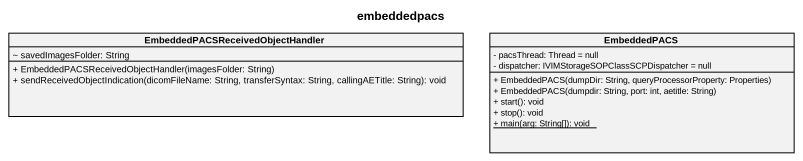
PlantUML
@startuml
title embeddedpacs
hide circle
hide empty members
skinparam classAttributeIconSize 0
class "EmbeddedPACSReceivedObjectHandler" as EmbeddedPACSReceivedObjectHa {
  ~ savedImagesFolder: String
  + EmbeddedPACSReceivedObjectHandler(imagesFolder: String)
  + sendReceivedObjectIndication(dicomFileName: String, transferSyntax: String, callingAETitle: String): void
}
class EmbeddedPACS {
  - pacsThread: Thread = null
  - dispatcher: IVIMStorageSOPClassSCPDispatcher = null
  + EmbeddedPACS(dumpDir: String, queryProcessorProperty: Properties)
  + EmbeddedPACS(dumpdir: String, port: int, aetitle: String)
  + start(): void
  + stop(): void
  {static} + main(arg: String[]): void
}
@enduml
